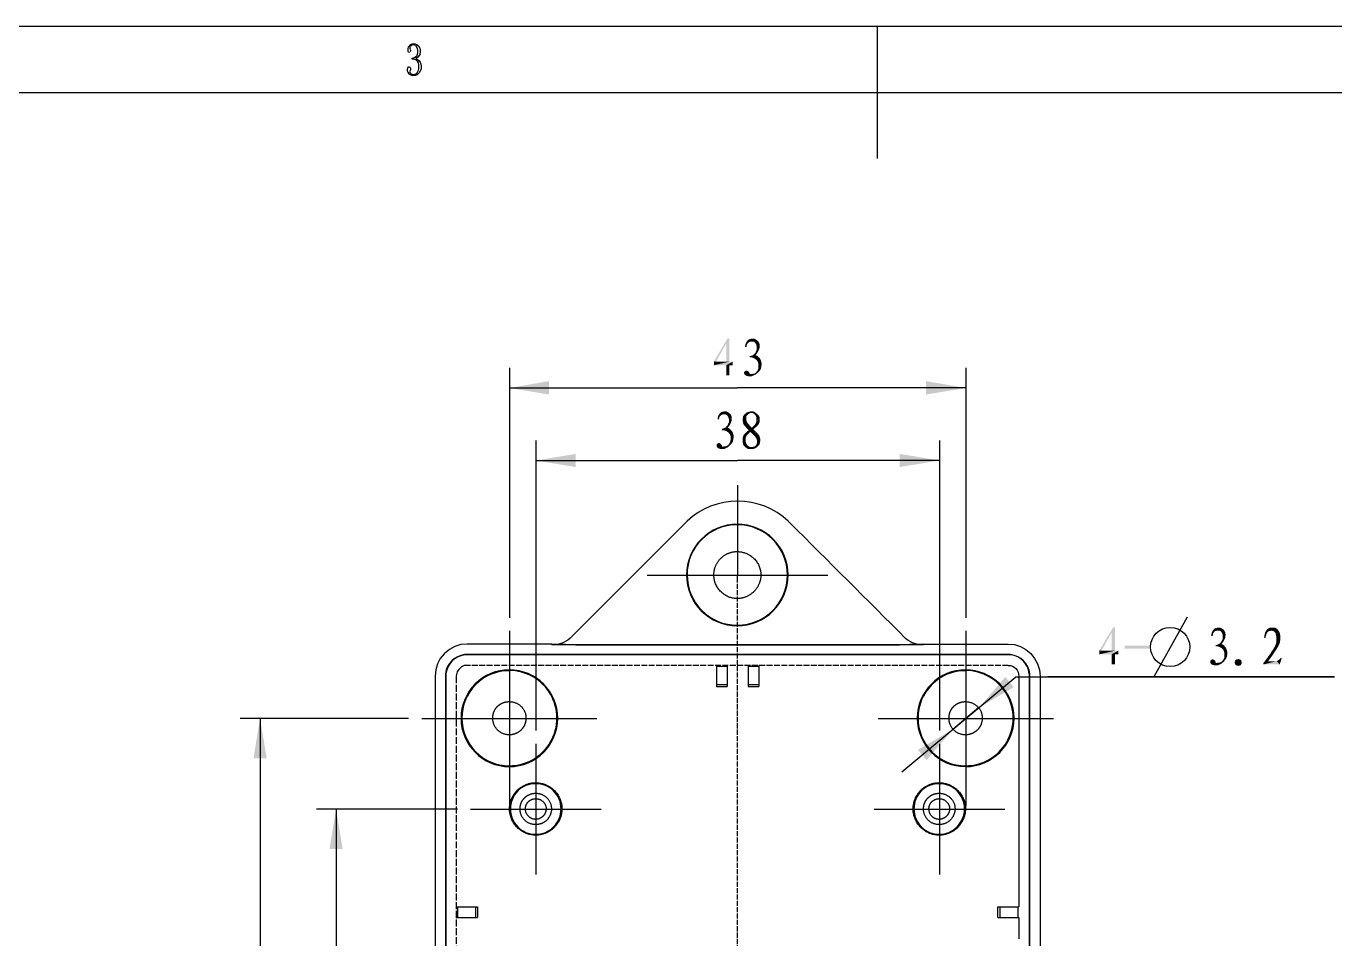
# Model space of a CAD drawing. Header units: millimetres. Extents: x 67 to 592, y -195 to 280.
# Drawn here: x 249.4 to 372.7, y 90.1 to 176 of the extents above; entities that cross this region are included whole.
import ezdxf

# ---------------------------------------------------------------- set-up
doc = ezdxf.new("R2010")
doc.units = ezdxf.units.MM
doc.linetypes.add('PDF_IMPORT', pattern=[1, 0.8, -0.2])
doc.layers.add('PDF_图层 1', color=7, linetype='Continuous', true_color=0x231f20)

msp = doc.modelspace()

# ---------------------------------------------------------------- linework, layer by layer
at = {"layer": 'PDF_图层 1', "color": 7, "lineweight": -3}
for points in [[(67.07, -195.18), (67.07, 176.05), (592.07, 176.05)], [(329.57, 176.05), (329.57, 163.58)], [(285.38, 174.07), (285.35, 173.93)], [(285.35, 173.93), (285.35, 173.74)], [(285.52, 174.21), (285.38, 174.07)], [(285.69, 174.36), (285.52, 174.21)], [(285.57, 174.16), (285.55, 174.1)], [(285.55, 174.1), (285.55, 173.96)], [(285.55, 173.96), (285.57, 173.9)], [(285.66, 174.21), (285.57, 174.16)], [(285.57, 173.9), (285.57, 173.85)], [(285.74, 174.27), (285.66, 174.21)], [(285.69, 174.36), (285.8, 174.38), (286.05, 174.38)], [(285.83, 174.3), (285.74, 174.27)], [(286.08, 174.24), (285.97, 174.3), (285.83, 174.3)], [(286.05, 174.38), (286.2, 174.33)], [(286.08, 174.24), (286.17, 174.1)], [(286.17, 174.1), (286.25, 173.93)], [(286.2, 174.33), (286.36, 174.19)], [(286.25, 173.93), (286.28, 173.79)], [(286.36, 174.19), (286.48, 173.99)], [(286.48, 173.99), (286.53, 173.85)], [(286.53, 173.85), (286.53, 173.59), (286.5, 173.45)], [(285.35, 173.74), (285.35, 173.68)], [(285.35, 173.68), (285.38, 173.62)], [(285.38, 173.62), (285.43, 173.59)], [(285.52, 173.57), (285.46, 173.57)], [(285.6, 173.68), (285.57, 173.62)], [(285.6, 173.79), (285.6, 173.71)], [(285.77, 172.94), (285.77, 173.03), (285.88, 173.03)], [(286.11, 172.89), (285.94, 172.94), (285.77, 172.94)], [(286.03, 173.09), (285.88, 173.03)], [(286.17, 173.2), (286.03, 173.09)], [(286.22, 173.06), (286.11, 173)], [(286.11, 173), (286.25, 172.94)], [(286.11, 172.89), (286.25, 172.75)], [(286.25, 173.37), (286.17, 173.2)], [(286.31, 173.14), (286.22, 173.06)], [(286.28, 173.79), (286.28, 173.54), (286.25, 173.37)], [(286.25, 172.94), (286.39, 172.83)], [(286.25, 172.75), (286.34, 172.58)], [(286.42, 173.28), (286.31, 173.14)], [(286.39, 172.83), (286.51, 172.66)], [(286.51, 173.45), (286.42, 173.28)], [(286.51, 172.66), (286.59, 172.47)], [(285.32, 172.07), (285.29, 172.01)], [(285.29, 172.01), (285.29, 171.84)], [(285.29, 171.84), (285.35, 171.73)], [(285.35, 172.15), (285.32, 172.07)], [(285.4, 172.21), (285.35, 172.15)], [(285.35, 171.73), (285.46, 171.56)], [(285.43, 172.21), (285.49, 172.21)], [(285.46, 171.56), (285.63, 171.45)], [(285.52, 172.21), (285.57, 172.15)], [(285.6, 171.93), (285.57, 171.87), (285.55, 171.82)], [(285.55, 171.79), (285.55, 171.7)], [(285.55, 171.7), (285.57, 171.65)], [(285.57, 172.15), (285.6, 172.07)], [(285.57, 171.65), (285.66, 171.56)], [(285.6, 172.04), (285.6, 171.96)], [(285.63, 171.45), (285.77, 171.39)], [(285.66, 171.56), (285.74, 171.53)], [(285.74, 171.53), (285.8, 171.51)], [(286.08, 171.39), (285.77, 171.39)], [(285.8, 171.51), (286, 171.51)], [(286.14, 171.56), (286, 171.51)], [(286.25, 171.45), (286.08, 171.39)], [(286.25, 171.67), (286.14, 171.56)], [(286.34, 171.87), (286.25, 171.67)], [(286.42, 171.65), (286.25, 171.45)], [(286.34, 172.58), (286.36, 172.41)], [(286.36, 172.07), (286.34, 171.87)], [(286.36, 172.41), (286.36, 172.07)], [(286.56, 171.87), (286.42, 171.65)], [(286.62, 172.04), (286.56, 171.87)], [(286.59, 172.47), (286.62, 172.32)], [(286.62, 172.32), (286.62, 172.04)], [(98.34, 169.81), (585.8, 169.81), (585.8, -188.92)], [(294.94, 143.85), (294.94, 120.32)], [(337.92, 143.85), (337.92, 120.32)], [(294.94, 141.96), (316.42, 141.96)], [(337.92, 141.96), (316.42, 141.96)], [(297.43, 137.02), (297.43, 109.68)], [(335.44, 137.02), (335.44, 109.68)], [(297.43, 135.13), (316.42, 135.13)], [(335.44, 135.13), (316.42, 135.13)], [(316.42, 132.82), (316.42, 130.33)], [(316.42, 130.33), (316.42, 124.32)], [(311.51, 129.26), (300.62, 118.37)], [(307.92, 124.32), (310.44, 124.32), (316.42, 124.32), (324.94, 124.32)], [(358.78, 120.37), (355.64, 114.76)], [(294.94, 119.07), (294.94, 115.83)], [(300.62, 118.37), (300.42, 118.2), (299.97, 117.94), (299.49, 117.8)], [(333.38, 117.8), (332.9, 117.94), (332.48, 118.17), (332.25, 118.37)], [(337.92, 119.07), (337.92, 115.83)], [(290.94, 117.83), (290.34, 117.78), (289.78, 117.61), (289.27, 117.32), (288.82, 116.96), (288.42, 116.48), (288.17, 115.97), (288, 115.4), (287.94, 114.81)], [(299.2, 117.78), (298.92, 117.83), (290.94, 117.83)], [(298.92, 117.83), (298.92, 117.75)], [(299.2, 117.78), (298.92, 117.75)], [(333.66, 117.78), (333.91, 117.75), (298.92, 117.75)], [(299.23, 117.78), (299.54, 117.78)], [(301.18, 117.75), (300.84, 117.75), (300.53, 117.75), (300.22, 117.78), (299.88, 117.78), (299.57, 117.78), (299.23, 117.78)], [(299.54, 117.78), (299.88, 117.8), (300.19, 117.8), (300.53, 117.8), (300.84, 117.8), (301.18, 117.8)], [(301.18, 117.8), (301.24, 117.8), (301.32, 117.8), (301.41, 117.8), (301.46, 117.8)], [(301.18, 117.75), (301.21, 117.75), (301.43, 117.75), (301.46, 117.75)], [(301.46, 117.75), (331.4, 117.75)], [(331.4, 117.8), (331.46, 117.8), (331.54, 117.8), (331.6, 117.8), (331.69, 117.8), (332, 117.8), (332.33, 117.8), (332.64, 117.8), (332.98, 117.8), (333.29, 117.78), (333.63, 117.78)], [(331.4, 117.75), (331.43, 117.75), (331.66, 117.75), (331.69, 117.75)], [(333.63, 117.78), (333.29, 117.78), (332.98, 117.78), (332.64, 117.78), (332.33, 117.75), (332, 117.75), (331.69, 117.75)], [(333.91, 117.75), (333.91, 117.83), (333.66, 117.78)], [(333.91, 117.83), (341.93, 117.83), (342.52, 117.78)], [(342.52, 117.78), (343.09, 117.61)], [(343.09, 117.61), (343.59, 117.32)], [(343.59, 117.32), (344.05, 116.96)], [(341.93, 116.84), (290.94, 116.84)], [(341.93, 116.82), (290.94, 116.82)], [(344.05, 116.96), (344.41, 116.48)], [(344.41, 116.48), (344.69, 115.97)], [(344.69, 115.97), (344.86, 115.4)], [(287.94, 114.81), (287.94, 3.82), (288, 3.23), (288.17, 2.67), (288.42, 2.16), (288.82, 1.71), (289.27, 1.34), (289.78, 1.06), (290.34, 0.89), (290.94, 0.83)], [(288.9, 114.81), (288.9, 3.82)], [(288.93, 114.81), (288.93, 3.82)], [(290.94, 115.83), (290.79, 115.8), (290.68, 115.8), (290.54, 115.74), (290.43, 115.69), (290.32, 115.6), (290.15, 115.43), (290.06, 115.32), (290, 115.21), (289.98, 115.1), (289.92, 114.81)], [(294.94, 115.83), (294.94, 110.83)], [(314.44, 115.83), (314.44, 113.85)], [(315.43, 115.72), (314.44, 115.72)], [(315.43, 115.83), (315.43, 113.85)], [(317.43, 115.83), (317.43, 113.85)], [(318.42, 115.72), (317.43, 115.72)], [(318.42, 115.83), (318.42, 113.85)], [(337.92, 115.83), (337.92, 110.83)], [(337.92, 110.83), (342.63, 114.76), (372.66, 114.76), (345.65, 114.76)], [(344.86, 115.4), (344.92, 114.81)], [(344.92, 114.81), (344.92, 3.82), (344.86, 3.23)], [(314.44, 114.02), (315.43, 114.02)], [(314.44, 113.85), (315.43, 113.85)], [(317.43, 114.02), (318.42, 114.02)], [(317.43, 113.85), (318.42, 113.85)], [(339.16, 111.85), (337.92, 110.83)], [(285.43, 110.83), (269.57, 110.83)], [(271.44, 110.83), (271.44, 59.33), (271.44, 7.83)], [(286.67, 110.83), (289.92, 110.83), (294.94, 110.83), (299.94, 110.83), (303.18, 110.83)], [(294.94, 110.83), (294.94, 105.81), (294.94, 102.57)], [(329.68, 110.83), (332.93, 110.83), (337.92, 110.83), (342.92, 110.83), (346.19, 110.83)], [(331.91, 105.81), (337.92, 110.83), (337.92, 105.81), (337.92, 102.57)], [(337.92, 110.83), (336.71, 109.79)], [(297.43, 108.43), (297.43, 102.28)], [(335.44, 108.43), (335.44, 102.28)], [(290.03, 102.28), (276.74, 102.28)], [(278.6, 102.28), (278.6, 59.33), (278.6, 16.38)], [(291.27, 102.28), (297.43, 102.28), (303.58, 102.28)], [(297.43, 102.28), (297.43, 96.13)], [(329.29, 102.28), (335.44, 102.28), (341.59, 102.28)], [(335.44, 102.28), (335.44, 96.13)], [(289.92, 93.08), (291.92, 93.08)], [(290.03, 93.08), (290.03, 92.07)], [(291.73, 93.08), (291.73, 92.07)], [(291.92, 93.08), (291.92, 92.07)], [(340.94, 92.07), (340.94, 93.08), (342.92, 93.08)], [(341.14, 93.08), (341.14, 92.07)], [(342.83, 93.08), (342.83, 92.07)], [(289.92, 92.07), (291.92, 92.07)], [(340.94, 92.07), (342.92, 92.07)], [(342.92, 92.07), (342.92, 90.06)]]:
    msp.add_lwpolyline(points, dxfattribs=at)
for points in [[(316.39, 119.55, 0.414689), (321.19, 124.35, 0.41591), (316.39, 129.12, 0.417176), (311.62, 124.35, 0.415943)], [(294.92, 106.29, 0.412037), (299.49, 110.86, 0.413309), (294.92, 115.4, 0.414635), (290.37, 110.86, 0.413348)], [(337.89, 106.29, 0.412037), (342.47, 110.86, 0.413309), (337.89, 115.4, 0.414596), (333.35, 110.86, 0.413309)], [(297.4, 99.91, 0.414665), (299.8, 102.31, 0.417106), (297.4, 104.68, 0.419568), (295.03, 102.31, 0.417073)], [(335.41, 99.91, 0.414706), (337.81, 102.31, 0.417147), (335.41, 104.68, 0.419643), (333.04, 102.31, 0.417147)]]:
    msp.add_lwpolyline(points, format="xyb", close=True, dxfattribs=at)
for points in [[(311.68, 124.35, 0.416432), (316.39, 119.61, 2.413824), (311.66, 124.35)], [(343.96, 3.82), (343.96, 114.81), (343.96, 115.04, 0.34463), (342.15, 116.84), (341.93, 116.84)], [(294.91, 115.32, 0.417722), (290.46, 110.86, 0.4164), (294.91, 106.37, 1.002191), (294.91, 115.34)], [(337.89, 115.32, 0.417722), (333.43, 110.86, 0.4164), (337.89, 106.37, 1.002175), (337.89, 115.34)], [(341.93, 115.83, -0.41536), (342.92, 114.81), (342.92, 93.08)]]:
    msp.add_lwpolyline(points, format="xyb", dxfattribs=at)
at = {"layer": 'PDF_图层 1', "color": 7, "linetype": 'PDF_IMPORT', "lineweight": -3, "ltscale": 0.597514}
msp.add_lwpolyline([(316.42, -5.66), (316.42, -5.43), (316.42, 124.07), (316.42, 124.32)], dxfattribs=at)
at = {"layer": 'PDF_图层 1', "color": 7, "linetype": 'PDF_IMPORT', "lineweight": -3, "ltscale": 0.819167}
msp.add_lwpolyline([(289.92, 114.81), (289.92, 3.82)], dxfattribs=at)
at = {"layer": 'PDF_图层 1', "color": 7, "linetype": 'PDF_IMPORT', "lineweight": -3, "ltscale": 0.694167}
msp.add_lwpolyline([(341.93, 115.83), (290.94, 115.83)], dxfattribs=at)
at = {"layer": 'PDF_图层 1', "color": 7, "lineweight": -3}
msp.add_circle((357.18, 117.56), 1.85, dxfattribs=at)
for points, knots in [([(332.25, 118.37), (328.62, 122), (324.99, 125.63), (321.36, 129.26), (321.3, 129.31), (321.24, 129.36), (321.19, 129.4), (318.65, 131.92), (314.2, 131.92), (311.68, 129.4), (311.62, 129.36), (311.56, 129.31), (311.51, 129.26)], [0, 0, 0, 0, 1, 1, 1, 2, 2, 2, 3, 3, 3, 4, 4, 4, 4]), ([(290.94, 116.84), (290.86, 116.84), (290.79, 116.84), (290.71, 116.84), (289.73, 116.71), (289.04, 116.02), (288.9, 115.04), (288.9, 114.96), (288.9, 114.89), (288.9, 114.81)], [0, 0, 0, 0, 1, 1, 1, 2, 2, 2, 3, 3, 3, 3]), ([(290.94, 116.82), (290.85, 116.82), (290.77, 116.82), (290.68, 116.82), (289.73, 116.66), (289.12, 115.99), (288.93, 115.07), (288.93, 114.98), (288.93, 114.9), (288.93, 114.81)], [0, 0, 0, 0, 1, 1, 1, 2, 2, 2, 3, 3, 3, 3]), ([(343.93, 3.82), (343.93, 40.82), (343.93, 77.82), (343.93, 114.81), (343.92, 114.9), (343.91, 114.98), (343.9, 115.07), (343.82, 115.96), (343.07, 116.69), (342.18, 116.82), (342.1, 116.82), (342.01, 116.82), (341.93, 116.82)], [0, 0, 0, 0, 1, 1, 1, 2, 2, 2, 3, 3, 3, 4, 4, 4, 4])]:
    msp.add_open_spline(points, degree=3, knots=knots, dxfattribs=at)
for points, weights, knots in [([(316.39, 122.12), (317.69, 122.13), (318.61, 123.05), (318.62, 124.35), (318.62, 125.56), (317.6, 126.55), (316.39, 126.55), (315.1, 126.55), (314.19, 125.64), (314.19, 124.35), (314.19, 123.14), (315.18, 122.12), (316.39, 122.12)], [1, 0.809569003367, 0.809569003367, 1, 1, 1, 1, 0.805378327996, 0.805378327996, 1, 1, 1, 1], [0, 0, 0, 0, 1.550193, 1.550193, 1.550193, 2.550193, 2.550193, 2.550193, 4.11827, 4.11827, 4.11827, 5.11827, 5.11827, 5.11827, 5.11827]), ([(294.92, 109.28), (295.34, 109.28), (295.73, 109.44), (296.03, 109.74), (296.33, 110.04), (296.5, 110.44), (296.49, 110.86), (296.49, 111.74), (295.79, 112.41), (294.92, 112.41), (294.5, 112.42), (294.11, 112.26), (293.81, 111.97), (293.51, 111.67), (293.36, 111.28), (293.36, 110.86), (293.36, 109.99), (294.04, 109.28), (294.92, 109.28)], [1, 0.949053612306, 0.949053612306, 1, 0.949053612306, 0.949053612306, 1, 1, 1, 1, 0.947377604059, 0.947377604059, 1, 0.947377604059, 0.947377604059, 1, 1, 1, 1], [0, 0, 0, 0, 0.78696, 0.78696, 0.78696, 1.57392, 1.57392, 1.57392, 2.57392, 2.57392, 2.57392, 3.373892, 3.373892, 3.373892, 4.173864, 4.173864, 4.173864, 5.173864, 5.173864, 5.173864, 5.173864]), ([(337.89, 109.28), (338.32, 109.28), (338.71, 109.44), (339.01, 109.74), (339.31, 110.04), (339.47, 110.44), (339.47, 110.86), (339.47, 111.74), (338.77, 112.41), (337.89, 112.41), (337.47, 112.42), (337.09, 112.26), (336.79, 111.97), (336.49, 111.67), (336.34, 111.28), (336.34, 110.86), (336.34, 109.99), (337.02, 109.28), (337.89, 109.28)], [1, 0.949042743772, 0.949042743772, 1, 0.949042743772, 0.949042743772, 1, 1, 1, 1, 0.947388519526, 0.947388519526, 1, 0.947388519526, 0.947388519526, 1, 1, 1, 1], [0, 0, 0, 0, 0.787045, 0.787045, 0.787045, 1.57409, 1.57409, 1.57409, 2.57409, 2.57409, 2.57409, 3.373978, 3.373978, 3.373978, 4.173866, 4.173866, 4.173866, 5.173866, 5.173866, 5.173866, 5.173866]), ([(297.4, 99.83), (298.85, 99.84), (299.87, 100.86), (299.88, 102.31), (299.88, 103.67), (298.75, 104.77), (297.4, 104.77), (295.96, 104.77), (294.94, 103.75), (294.94, 102.31), (294.94, 100.96), (296.04, 99.83), (297.4, 99.83)], [1, 0.808792697552, 0.808792697552, 1, 1, 1, 1, 0.805076142133, 0.805076142133, 1, 1, 1, 1], [0, 0, 0, 0, 1.553518, 1.553518, 1.553518, 2.553518, 2.553518, 2.553518, 4.122879, 4.122879, 4.122879, 5.122879, 5.122879, 5.122879, 5.122879]), ([(297.4, 100.82), (298.27, 100.82), (298.89, 101.44), (298.89, 102.31), (298.89, 103.13), (298.22, 103.78), (297.4, 103.78), (297, 103.78), (296.64, 103.63), (296.36, 103.35), (296.08, 103.07), (295.93, 102.71), (295.93, 102.31), (295.93, 101.49), (296.58, 100.82), (297.4, 100.82)], [1, 0.807870736877, 0.807870736877, 1, 1, 1, 1, 0.948379092149, 0.948379092149, 1, 0.948379092149, 0.948379092149, 1, 1, 1, 1], [0, 0, 0, 0, 1.55746, 1.55746, 1.55746, 2.55746, 2.55746, 2.55746, 3.349681, 3.349681, 3.349681, 4.141902, 4.141902, 4.141902, 5.141902, 5.141902, 5.141902, 5.141902]), ([(335.41, 99.83), (336.86, 99.84), (337.88, 100.86), (337.89, 102.31), (337.89, 103.67), (336.76, 104.77), (335.41, 104.77), (333.97, 104.77), (332.96, 103.75), (332.96, 102.31), (332.96, 100.96), (334.06, 99.83), (335.41, 99.83)], [1, 0.808849557521, 0.808849557521, 1, 1, 1, 1, 0.805076142132, 0.805076142132, 1, 1, 1, 1], [0, 0, 0, 0, 1.553275, 1.553275, 1.553275, 2.553275, 2.553275, 2.553275, 4.122635, 4.122635, 4.122635, 5.122635, 5.122635, 5.122635, 5.122635]), ([(335.41, 100.82), (336.28, 100.82), (336.9, 101.44), (336.91, 102.31), (336.91, 103.13), (336.23, 103.78), (335.41, 103.78), (335.01, 103.78), (334.65, 103.63), (334.37, 103.35), (334.09, 103.07), (333.94, 102.71), (333.94, 102.31), (333.94, 101.49), (334.59, 100.82), (335.41, 100.82)], [1, 0.80781901624, 0.80781901624, 1, 1, 1, 1, 0.948367447276, 0.948367447276, 1, 0.948367447276, 0.948367447276, 1, 1, 1, 1], [0, 0, 0, 0, 1.557681, 1.557681, 1.557681, 2.557681, 2.557681, 2.557681, 3.349993, 3.349993, 3.349993, 4.142304, 4.142304, 4.142304, 5.142304, 5.142304, 5.142304, 5.142304]), ([(297.4, 101.32), (297.97, 101.33), (298.38, 101.74), (298.39, 102.31), (298.39, 102.85), (297.93, 103.27), (297.4, 103.27), (297.14, 103.27), (296.9, 103.17), (296.72, 102.99), (296.53, 102.81), (296.44, 102.57), (296.44, 102.31), (296.44, 101.77), (296.86, 101.32), (297.4, 101.32)], [1, 0.810342285121, 0.810342285121, 1, 1, 1, 1, 0.948181586226, 0.948181586226, 1, 0.948181586226, 0.948181586226, 1, 1, 1, 1], [0, 0, 0, 0, 1.546875, 1.546875, 1.546875, 2.546875, 2.546875, 2.546875, 3.340631, 3.340631, 3.340631, 4.134386, 4.134386, 4.134386, 5.134386, 5.134386, 5.134386, 5.134386]), ([(335.41, 101.32), (335.98, 101.33), (336.39, 101.74), (336.4, 102.31), (336.4, 102.85), (335.95, 103.27), (335.41, 103.27), (335.15, 103.27), (334.91, 103.17), (334.73, 102.99), (334.55, 102.81), (334.45, 102.57), (334.45, 102.31), (334.45, 101.77), (334.87, 101.32), (335.41, 101.32)], [1, 0.810407457641, 0.810407457641, 1, 1, 1, 1, 0.948181586227, 0.948181586227, 1, 0.948181586227, 0.948181586227, 1, 1, 1, 1], [0, 0, 0, 0, 1.546595, 1.546595, 1.546595, 2.546595, 2.546595, 2.546595, 3.340351, 3.340351, 3.340351, 4.134106, 4.134106, 4.134106, 5.134106, 5.134106, 5.134106, 5.134106])]:
    msp.add_rational_spline(points, weights, degree=3, knots=knots, dxfattribs=at)
at = {"layer": 'PDF_图层 1', "color": 7, "lineweight": -3, "transparency": 33554559}
for points in [[(285.57, 173.85), (285.57, 173.82), (285.6, 173.85), (285.6, 173.82)], [(285.46, 173.57), (285.46, 173.54), (285.49, 173.57), (285.49, 173.54)], [(285.55, 173.59), (285.55, 173.57), (285.57, 173.59), (285.57, 173.57)], [(285.57, 173.62), (285.57, 173.59), (285.6, 173.62), (285.6, 173.59)], [(285.6, 173.82), (285.6, 173.79), (285.63, 173.82), (285.63, 173.79)], [(285.6, 173.71), (285.6, 173.68), (285.63, 173.71), (285.63, 173.68)], [(285.4, 172.21), (285.4, 172.18), (285.43, 172.21), (285.43, 172.18)], [(285.49, 172.21), (285.49, 172.18), (285.52, 172.21), (285.52, 172.18)], [(285.55, 171.82), (285.55, 171.79), (285.57, 171.82), (285.57, 171.79)], [(285.6, 172.07), (285.6, 172.04), (285.63, 172.07), (285.63, 172.04)], [(285.6, 171.96), (285.6, 171.93), (285.63, 171.96), (285.63, 171.93)], [(299.2, 117.78), (299.2, 117.75), (299.23, 117.78), (299.23, 117.75)], [(299.23, 117.78), (299.23, 117.75), (299.26, 117.78), (299.26, 117.75)], [(333.63, 117.78), (333.63, 117.75), (333.66, 117.78), (333.66, 117.75)], [(333.66, 117.78), (333.66, 117.75), (333.69, 117.78), (333.69, 117.75)]]:
    msp.add_solid(points, dxfattribs=at)
at = {"layer": 'PDF_图层 1', "color": 7, "transparency": 33554559}
for points in [[(315.66, 146.64), (315.35, 146.14), (314.19, 144.47)], [(315.66, 146.64), (314.19, 144.47), (315.49, 146.64)], [(314.19, 144.47), (315.35, 146.14), (314.39, 144.44)], [(315.35, 146.14), (315.35, 144.44), (315.66, 146.64)], [(315.66, 146.64), (315.35, 144.44), (315.66, 144.44)], [(317.15, 146), (317.12, 145.83), (317.29, 145.97)], [(317.12, 145.83), (317.26, 145.83), (317.29, 145.97)], [(317.18, 146.14), (317.15, 146), (317.32, 146.08)], [(317.15, 146), (317.29, 145.97), (317.32, 146.08)], [(317.24, 146.25), (317.18, 146.14), (317.43, 146.22)], [(317.18, 146.14), (317.38, 146.16), (317.43, 146.22)], [(317.18, 146.14), (317.32, 146.08), (317.38, 146.16)], [(317.29, 146.36), (317.24, 146.25), (317.66, 146.33)], [(317.24, 146.25), (317.58, 146.31), (317.66, 146.33)], [(317.24, 146.25), (317.49, 146.28), (317.58, 146.31)], [(317.24, 146.25), (317.43, 146.22), (317.49, 146.28)], [(317.38, 146.45), (317.29, 146.36), (318.34, 146.39)], [(317.29, 146.36), (317.66, 146.33), (318.34, 146.39)], [(318.14, 146.53), (317.38, 146.45), (318.25, 146.47)], [(317.46, 146.53), (317.38, 146.45), (318.14, 146.53)], [(318.25, 146.47), (317.38, 146.45), (318.34, 146.39)], [(317.55, 146.56), (317.46, 146.53), (318.05, 146.59)], [(318.05, 146.59), (317.46, 146.53), (318.14, 146.53)], [(317.63, 146.59), (317.55, 146.56), (318.05, 146.59)], [(317.8, 146.62), (317.63, 146.59), (317.97, 146.62)], [(317.97, 146.62), (317.63, 146.59), (318.05, 146.59)], [(317.66, 146.33), (317.77, 146.33), (318.34, 146.39)], [(317.77, 146.33), (317.89, 146.33), (318.34, 146.39)], [(317.89, 146.33), (317.97, 146.31), (318.34, 146.39)], [(318.34, 146.39), (317.97, 146.31), (318.42, 146.28)], [(317.97, 146.31), (318.05, 146.25), (318.42, 146.28)], [(318.05, 146.25), (318.11, 146.16), (318.42, 146.28)], [(318.42, 146.28), (318.11, 146.16), (318.48, 146.16)], [(318.11, 146.16), (318.17, 146.08), (318.48, 146.16)], [(318.48, 146.16), (318.17, 146.08), (318.51, 146.02)], [(318.17, 146.08), (318.2, 145.97), (318.51, 146.02)], [(318.22, 145.57), (318.17, 145.43), (318.39, 145.46)], [(318.2, 145.97), (318.22, 145.85), (318.51, 146.02)], [(318.51, 146.02), (318.22, 145.85), (318.51, 145.85)], [(318.22, 145.85), (318.22, 145.71), (318.51, 145.85)], [(318.22, 145.71), (318.48, 145.66), (318.51, 145.85)], [(318.22, 145.71), (318.22, 145.57), (318.48, 145.66)], [(318.22, 145.57), (318.39, 145.46), (318.48, 145.66)], [(314.19, 144.47), (314.19, 144.1), (314.39, 144.44)], [(315.66, 144.44), (314.19, 144.1), (315.97, 144.44)], [(315.35, 144.44), (314.19, 144.1), (315.66, 144.44)], [(314.39, 144.44), (314.19, 144.1), (315.35, 144.44)], [(314.19, 144.1), (315.35, 144.1), (315.97, 144.44)], [(315.35, 144.1), (315.66, 144.1), (315.97, 144.44)], [(315.97, 144.44), (315.66, 144.1), (315.97, 144.1)], [(317.66, 144.98), (317.55, 144.84), (318.37, 144.92)], [(317.55, 144.98), (317.55, 144.84), (317.66, 144.98)], [(317.55, 144.84), (317.77, 144.84), (318.37, 144.92)], [(317.77, 145.01), (317.66, 144.98), (318.25, 145.01)], [(318.25, 145.01), (317.66, 144.98), (318.37, 144.92)], [(317.91, 145.06), (317.77, 145.01), (318.11, 145.04)], [(318.11, 145.04), (317.77, 145.01), (318.25, 145.01)], [(318.37, 144.92), (317.77, 144.84), (318.45, 144.81)], [(317.77, 144.84), (317.94, 144.78), (318.45, 144.81)], [(318, 145.18), (317.91, 145.06), (318.28, 145.26)], [(317.91, 145.06), (318.11, 145.04), (318.28, 145.26)], [(318.45, 144.81), (317.94, 144.78), (318.53, 144.73)], [(317.94, 144.78), (318.08, 144.7), (318.53, 144.73)], [(318.11, 145.29), (318, 145.18), (318.28, 145.26)], [(318.08, 144.7), (318.2, 144.61), (318.53, 144.73)], [(318.17, 145.43), (318.11, 145.29), (318.39, 145.46)], [(318.11, 145.29), (318.28, 145.26), (318.39, 145.46)], [(318.53, 144.73), (318.2, 144.61), (318.59, 144.61)], [(318.2, 144.61), (318.28, 144.5), (318.59, 144.61)], [(318.59, 144.61), (318.28, 144.5), (318.65, 144.47)], [(318.28, 144.5), (318.34, 144.39), (318.65, 144.47)], [(318.65, 144.47), (318.34, 144.39), (318.68, 144.3)], [(318.34, 144.39), (318.39, 144.22), (318.68, 144.3)], [(318.68, 144.3), (318.39, 144.22), (318.68, 144.1)], [(315.35, 144.1), (315.35, 143.15), (315.66, 144.1)], [(315.66, 144.1), (315.35, 143.15), (315.66, 143.15)], [(317.1, 143.51), (317.04, 143.45), (317.46, 143.51)], [(317.46, 143.51), (317.04, 143.45), (317.49, 143.45)], [(317.49, 143.46), (317.04, 143.34), (317.55, 143.37)], [(317.04, 143.46), (317.04, 143.34), (317.49, 143.46)], [(317.04, 143.34), (317.04, 143.31), (317.55, 143.37)], [(317.04, 143.31), (317.07, 143.26), (317.55, 143.37)], [(317.55, 143.37), (317.07, 143.26), (317.58, 143.26)], [(317.07, 143.26), (317.1, 143.23), (317.58, 143.26)], [(317.15, 143.57), (317.1, 143.51), (317.41, 143.54)], [(317.41, 143.54), (317.1, 143.51), (317.46, 143.51)], [(317.58, 143.26), (317.1, 143.23), (318.11, 143.23)], [(317.1, 143.23), (317.15, 143.17), (318.11, 143.23)], [(317.24, 143.6), (317.15, 143.57), (317.32, 143.6)], [(317.32, 143.6), (317.15, 143.57), (317.41, 143.54)], [(317.15, 143.17), (317.94, 143.15), (318.11, 143.23)], [(317.15, 143.17), (317.24, 143.12), (317.94, 143.15)], [(317.24, 143.12), (317.35, 143.09), (317.94, 143.15)], [(317.35, 143.09), (317.46, 143.06), (317.94, 143.15)], [(317.46, 143.06), (317.6, 143.06), (317.94, 143.15)], [(317.8, 143.29), (317.58, 143.26), (318.11, 143.23)], [(317.6, 143.06), (317.77, 143.06), (317.94, 143.15)], [(318, 143.31), (317.8, 143.29), (318.11, 143.23)], [(318.14, 143.4), (318, 143.31), (318.31, 143.37)], [(318, 143.31), (318.11, 143.23), (318.31, 143.37)], [(318.22, 143.51), (318.14, 143.4), (318.48, 143.54)], [(318.14, 143.4), (318.31, 143.37), (318.48, 143.54)], [(318.31, 143.62), (318.22, 143.51), (318.48, 143.54)], [(318.37, 143.77), (318.31, 143.62), (318.59, 143.71)], [(318.31, 143.62), (318.48, 143.54), (318.59, 143.71)], [(318.39, 143.91), (318.37, 143.77), (318.65, 143.91)], [(318.37, 143.77), (318.59, 143.71), (318.65, 143.91)], [(318.39, 144.22), (318.39, 144.08), (318.68, 144.1)], [(318.39, 144.08), (318.39, 143.91), (318.68, 144.1)], [(318.39, 143.91), (318.65, 143.91), (318.68, 144.1)], [(294.94, 141.96), (298.67, 141.34), (298.67, 142.61)], [(337.92, 141.96), (334.17, 142.61), (334.17, 141.34)], [(314.64, 139.39), (314.58, 139.31), (314.84, 139.36)], [(314.58, 139.31), (314.78, 139.31), (314.84, 139.36)], [(314.7, 139.5), (314.64, 139.39), (315.06, 139.48)], [(314.64, 139.39), (314.98, 139.45), (315.06, 139.48)], [(314.64, 139.39), (314.89, 139.42), (314.98, 139.45)], [(314.64, 139.39), (314.84, 139.36), (314.89, 139.42)], [(314.78, 139.59), (314.7, 139.5), (315.71, 139.53)], [(314.7, 139.5), (315.06, 139.48), (315.71, 139.53)], [(315.52, 139.67), (314.78, 139.59), (315.63, 139.62)], [(314.87, 139.67), (314.78, 139.59), (315.52, 139.67)], [(315.63, 139.62), (314.78, 139.59), (315.71, 139.53)], [(314.95, 139.7), (314.87, 139.67), (315.43, 139.73)], [(315.43, 139.73), (314.87, 139.67), (315.52, 139.67)], [(315.04, 139.73), (314.95, 139.7), (315.43, 139.73)], [(315.18, 139.76), (315.04, 139.73), (315.35, 139.76)], [(315.35, 139.76), (315.04, 139.73), (315.43, 139.73)], [(315.06, 139.48), (315.15, 139.48), (315.71, 139.53)], [(315.15, 139.48), (315.26, 139.48), (315.71, 139.53)], [(315.26, 139.48), (315.35, 139.45), (315.71, 139.53)], [(315.71, 139.53), (315.35, 139.45), (315.8, 139.42)], [(315.35, 139.45), (315.43, 139.39), (315.8, 139.42)], [(315.43, 139.39), (315.49, 139.31), (315.8, 139.42)], [(315.8, 139.42), (315.49, 139.31), (315.85, 139.31)], [(317.01, 139.39), (316.95, 139.31), (317.32, 139.36)], [(316.95, 139.31), (317.26, 139.31), (317.32, 139.36)], [(317.01, 139.39), (317.38, 139.45), (317.46, 139.5)], [(317.1, 139.5), (317.01, 139.39), (317.46, 139.5)], [(317.01, 139.39), (317.32, 139.36), (317.38, 139.45)], [(317.1, 139.5), (317.55, 139.56), (317.63, 139.59)], [(317.21, 139.59), (317.1, 139.5), (317.63, 139.59)], [(317.1, 139.5), (317.46, 139.5), (317.55, 139.56)], [(317.32, 139.67), (317.21, 139.59), (318.08, 139.67)], [(317.21, 139.59), (317.63, 139.59), (318.08, 139.67)], [(317.43, 139.7), (317.32, 139.67), (317.97, 139.73)], [(317.97, 139.73), (317.32, 139.67), (318.08, 139.67)], [(317.52, 139.73), (317.43, 139.7), (317.97, 139.73)], [(317.72, 139.76), (317.52, 139.73), (317.89, 139.76)], [(317.89, 139.76), (317.52, 139.73), (317.97, 139.73)], [(317.63, 139.59), (317.74, 139.59), (318.08, 139.67)], [(317.74, 139.59), (317.83, 139.59), (318.08, 139.67)], [(318.08, 139.67), (317.83, 139.59), (318.17, 139.59)], [(317.83, 139.59), (317.91, 139.56), (318.17, 139.59)], [(317.91, 139.56), (318, 139.5), (318.17, 139.59)], [(318.17, 139.59), (318, 139.5), (318.28, 139.5)], [(318, 139.5), (318.08, 139.42), (318.28, 139.5)], [(318.28, 139.5), (318.08, 139.42), (318.39, 139.39)], [(318.08, 139.42), (318.14, 139.34), (318.39, 139.39)], [(318.39, 139.39), (318.14, 139.34), (318.45, 139.31)], [(318.14, 139.34), (318.17, 139.25), (318.45, 139.31)], [(314.56, 139.17), (314.53, 139), (314.7, 139.14)], [(314.53, 139), (314.67, 139), (314.7, 139.14)], [(314.58, 139.31), (314.56, 139.17), (314.73, 139.25)], [(314.56, 139.17), (314.7, 139.14), (314.73, 139.25)], [(314.58, 139.31), (314.73, 139.25), (314.78, 139.31)], [(315.06, 138.12), (314.95, 137.98), (315.74, 138.07)], [(314.95, 138.12), (314.95, 137.98), (315.06, 138.12)], [(315.15, 138.18), (315.06, 138.12), (315.63, 138.15)], [(315.63, 138.15), (315.06, 138.12), (315.74, 138.07)], [(315.29, 138.24), (315.15, 138.18), (315.49, 138.21)], [(315.49, 138.21), (315.15, 138.18), (315.63, 138.15)], [(315.37, 138.35), (315.29, 138.24), (315.66, 138.43)], [(315.29, 138.24), (315.49, 138.21), (315.66, 138.43)], [(315.49, 138.46), (315.37, 138.35), (315.66, 138.43)], [(315.49, 139.31), (315.54, 139.25), (315.85, 139.31)], [(315.54, 138.6), (315.49, 138.46), (315.77, 138.63)], [(315.49, 138.46), (315.66, 138.43), (315.77, 138.63)], [(315.85, 139.31), (315.54, 139.25), (315.88, 139.19)], [(315.54, 139.25), (315.57, 139.14), (315.88, 139.19)], [(315.6, 138.74), (315.54, 138.6), (315.77, 138.63)], [(315.57, 139.14), (315.6, 139.03), (315.88, 139.19)], [(315.88, 139.19), (315.6, 139.02), (315.88, 139.02)], [(315.6, 138.88), (315.85, 138.83), (315.88, 139.03)], [(315.6, 139.02), (315.6, 138.88), (315.88, 139.02)], [(315.6, 138.88), (315.6, 138.74), (315.85, 138.83)], [(315.6, 138.74), (315.77, 138.63), (315.85, 138.83)], [(316.93, 139.17), (316.9, 139.02), (317.24, 139.11)], [(317.24, 139.11), (316.9, 139.02), (317.24, 139)], [(316.9, 139.02), (316.9, 138.86), (317.24, 139)], [(317.24, 139), (316.9, 138.86), (317.26, 138.88)], [(317.26, 138.88), (316.9, 138.86), (317.29, 138.8)], [(316.9, 138.86), (316.93, 138.74), (317.29, 138.8)], [(316.93, 139.17), (317.24, 139.22), (317.26, 139.31)], [(316.95, 139.31), (316.93, 139.17), (317.26, 139.31)], [(317.24, 139.22), (316.93, 139.17), (317.24, 139.11)], [(317.29, 138.8), (316.93, 138.74), (317.35, 138.69)], [(316.93, 138.74), (316.95, 138.63), (317.35, 138.69)], [(317.35, 138.69), (316.95, 138.63), (317.41, 138.6)], [(316.95, 138.63), (316.98, 138.55), (317.41, 138.6)], [(316.98, 138.55), (317.01, 138.52), (317.41, 138.6)], [(317.41, 138.6), (317.01, 138.52), (317.52, 138.49)], [(317.01, 138.52), (317.04, 138.46), (317.52, 138.49)], [(317.04, 138.46), (317.1, 138.4), (317.52, 138.49)], [(317.1, 138.4), (317.15, 138.35), (317.52, 138.49)], [(317.52, 138.49), (317.15, 138.35), (317.63, 138.35)], [(317.15, 138.35), (317.21, 138.26), (317.63, 138.35)], [(317.63, 138.35), (317.21, 138.26), (317.77, 138.21)], [(317.21, 138.26), (317.29, 138.18), (317.77, 138.21)], [(317.77, 138.21), (317.29, 138.18), (318.08, 138.21)], [(317.29, 138.18), (317.38, 138.07), (318.08, 138.21)], [(317.38, 138.07), (317.91, 138.07), (318.08, 138.21)], [(317.91, 138.38), (317.77, 138.21), (318.25, 138.35)], [(317.77, 138.21), (318.08, 138.21), (318.25, 138.35)], [(318.03, 138.49), (317.91, 138.38), (318.34, 138.46)], [(317.91, 138.38), (318.25, 138.35), (318.34, 138.46)], [(318.11, 138.6), (318.03, 138.49), (318.42, 138.55)], [(318.03, 138.49), (318.34, 138.46), (318.42, 138.55)], [(318.17, 138.69), (318.11, 138.6), (318.45, 138.66)], [(318.11, 138.6), (318.42, 138.55), (318.45, 138.66)], [(318.17, 139.25), (318.2, 139.17), (318.45, 139.31)], [(318.2, 138.86), (318.17, 138.69), (318.51, 138.77)], [(318.17, 138.69), (318.45, 138.66), (318.51, 138.77)], [(318.45, 139.31), (318.2, 139.17), (318.51, 139.17)], [(318.2, 139.17), (318.2, 139.05), (318.51, 139.17)], [(318.51, 139.17), (318.2, 139.05), (318.51, 139.02)], [(318.2, 139.05), (318.2, 138.86), (318.51, 139.03)], [(318.51, 139.02), (318.2, 138.86), (318.51, 138.91)], [(318.51, 138.91), (318.2, 138.86), (318.51, 138.77)], [(314.95, 137.98), (315.15, 137.98), (315.74, 138.07)], [(315.74, 138.07), (315.15, 137.98), (315.83, 137.95)], [(315.15, 137.98), (315.32, 137.92), (315.83, 137.95)], [(315.83, 137.95), (315.32, 137.92), (315.91, 137.87)], [(315.32, 137.92), (315.46, 137.84), (315.91, 137.87)], [(315.46, 137.84), (315.57, 137.76), (315.91, 137.87)], [(315.91, 137.87), (315.57, 137.76), (315.97, 137.76)], [(315.57, 137.76), (315.66, 137.64), (315.97, 137.76)], [(315.97, 137.76), (315.66, 137.64), (316.02, 137.61)], [(315.66, 137.64), (315.71, 137.56), (316.02, 137.61)], [(315.74, 136.94), (315.68, 136.8), (315.97, 136.88)], [(315.68, 136.8), (315.85, 136.71), (315.97, 136.88)], [(316.02, 137.61), (315.71, 137.56), (316.05, 137.47)], [(315.71, 137.56), (315.77, 137.39), (316.05, 137.47)], [(315.77, 137.08), (315.74, 136.94), (316.02, 137.08)], [(315.74, 136.94), (315.97, 136.88), (316.02, 137.08)], [(316.05, 137.47), (315.77, 137.39), (316.05, 137.28)], [(315.77, 137.39), (315.77, 137.25), (316.05, 137.28)], [(315.77, 137.25), (315.77, 137.08), (316.05, 137.28)], [(315.77, 137.08), (316.02, 137.08), (316.05, 137.28)], [(316.93, 137.36), (316.9, 137.25), (317.21, 137.33)], [(316.9, 137.25), (317.18, 137.25), (317.21, 137.33)], [(317.18, 137.25), (316.9, 137.11), (317.18, 137.13)], [(316.9, 137.25), (316.9, 137.11), (317.18, 137.25)], [(317.18, 137.13), (316.9, 137.11), (317.18, 137.02)], [(316.9, 137.11), (316.9, 136.99), (317.18, 137.02)], [(317.18, 137.02), (316.9, 136.99), (317.18, 136.91)], [(316.9, 136.99), (316.9, 136.85), (317.18, 136.91)], [(317.18, 136.91), (316.9, 136.85), (317.21, 136.8)], [(316.9, 136.85), (316.93, 136.71), (317.21, 136.8)], [(316.98, 137.5), (316.93, 137.36), (317.26, 137.47)], [(316.93, 137.36), (317.24, 137.39), (317.26, 137.47)], [(316.93, 137.36), (317.21, 137.33), (317.24, 137.39)], [(317.04, 137.59), (316.98, 137.5), (317.35, 137.56)], [(316.98, 137.5), (317.26, 137.47), (317.35, 137.56)], [(317.15, 137.7), (317.04, 137.59), (317.46, 137.67)], [(317.04, 137.59), (317.35, 137.56), (317.46, 137.67)], [(317.29, 137.84), (317.15, 137.7), (317.63, 137.81)], [(317.15, 137.7), (317.46, 137.67), (317.63, 137.81)], [(317.46, 137.98), (317.29, 137.84), (318.03, 137.95)], [(318.03, 137.95), (317.29, 137.84), (318.14, 137.84)], [(317.29, 137.84), (317.63, 137.81), (318.14, 137.84)], [(317.38, 138.07), (317.46, 137.98), (317.91, 138.07)], [(317.91, 138.07), (317.46, 137.98), (318.03, 137.95)], [(318.14, 137.84), (317.63, 137.81), (318.22, 137.76)], [(317.63, 137.81), (317.77, 137.67), (318.22, 137.75)], [(318.22, 137.76), (317.77, 137.67), (318.31, 137.67)], [(317.77, 137.67), (317.91, 137.56), (318.31, 137.67)], [(318.31, 137.67), (317.91, 137.56), (318.37, 137.59)], [(318.37, 137.59), (317.91, 137.56), (318.42, 137.56)], [(317.91, 137.56), (318.03, 137.44), (318.42, 137.56)], [(318.42, 137.56), (318.03, 137.44), (318.45, 137.5)], [(318.45, 137.5), (318.03, 137.44), (318.48, 137.44)], [(318.03, 137.44), (318.11, 137.33), (318.48, 137.44)], [(318.48, 137.44), (318.11, 137.33), (318.51, 137.36)], [(318.51, 137.36), (318.11, 137.33), (318.53, 137.28)], [(318.11, 137.33), (318.17, 137.25), (318.53, 137.28)], [(318.17, 137.25), (318.22, 137.13), (318.53, 137.28)], [(318.53, 137.28), (318.22, 137.13), (318.56, 137.13)], [(318.22, 137.13), (318.25, 136.99), (318.56, 137.13)], [(318.56, 137.13), (318.25, 136.99), (318.56, 136.99)], [(318.25, 136.99), (318.25, 136.88), (318.56, 136.99)], [(318.25, 136.88), (318.53, 136.82), (318.56, 136.99)], [(318.25, 136.88), (318.25, 136.77), (318.53, 136.82)], [(297.43, 135.13), (301.18, 134.51), (301.18, 135.75)], [(314.5, 136.68), (314.44, 136.63), (314.87, 136.68)], [(314.87, 136.68), (314.44, 136.63), (314.89, 136.63)], [(314.89, 136.63), (314.44, 136.51), (314.95, 136.54)], [(314.44, 136.63), (314.44, 136.51), (314.89, 136.63)], [(314.44, 136.51), (314.44, 136.49), (314.95, 136.54)], [(314.44, 136.49), (314.47, 136.43), (314.95, 136.54)], [(314.95, 136.54), (314.47, 136.43), (314.98, 136.43)], [(314.47, 136.43), (314.5, 136.37), (314.98, 136.43)], [(314.56, 136.74), (314.5, 136.68), (314.81, 136.71)], [(314.81, 136.71), (314.5, 136.68), (314.87, 136.68)], [(314.98, 136.43), (314.5, 136.37), (315.49, 136.37)], [(314.5, 136.37), (314.56, 136.32), (315.49, 136.37)], [(314.64, 136.77), (314.56, 136.74), (314.73, 136.77)], [(314.73, 136.77), (314.56, 136.74), (314.81, 136.71)], [(314.56, 136.32), (315.32, 136.29), (315.49, 136.37)], [(314.56, 136.32), (314.64, 136.26), (315.32, 136.29)], [(314.64, 136.26), (314.75, 136.23), (315.32, 136.29)], [(314.75, 136.23), (314.87, 136.2), (315.32, 136.29)], [(314.87, 136.2), (315.01, 136.2), (315.32, 136.29)], [(315.18, 136.46), (314.98, 136.43), (315.49, 136.37)], [(315.01, 136.2), (315.15, 136.2), (315.32, 136.29)], [(315.37, 136.49), (315.18, 136.46), (315.49, 136.37)], [(315.52, 136.57), (315.37, 136.49), (315.68, 136.54)], [(315.37, 136.49), (315.49, 136.37), (315.69, 136.54)], [(315.6, 136.68), (315.52, 136.57), (315.85, 136.71)], [(315.52, 136.57), (315.68, 136.54), (315.85, 136.71)], [(315.68, 136.8), (315.6, 136.68), (315.85, 136.71)], [(317.21, 136.8), (316.93, 136.71), (317.26, 136.71)], [(316.93, 136.71), (316.98, 136.57), (317.26, 136.71)], [(317.26, 136.71), (316.98, 136.57), (317.32, 136.6)], [(317.32, 136.6), (316.98, 136.57), (317.41, 136.51)], [(316.98, 136.57), (317.07, 136.46), (317.41, 136.51)], [(317.41, 136.51), (317.07, 136.46), (317.49, 136.46)], [(317.07, 136.46), (317.21, 136.34), (317.49, 136.46)], [(317.49, 136.46), (317.21, 136.34), (317.6, 136.4)], [(317.83, 136.4), (317.21, 136.34), (318.31, 136.43)], [(317.21, 136.34), (318.17, 136.32), (318.31, 136.43)], [(317.72, 136.4), (317.21, 136.34), (317.83, 136.4)], [(317.6, 136.4), (317.21, 136.34), (317.72, 136.4)], [(317.21, 136.34), (317.32, 136.26), (318.17, 136.32)], [(317.32, 136.26), (318.03, 136.26), (318.17, 136.32)], [(317.32, 136.26), (317.49, 136.2), (318.03, 136.26)], [(317.49, 136.2), (317.66, 136.2), (318.03, 136.26)], [(317.66, 136.2), (317.86, 136.2), (318.03, 136.26)], [(317.94, 136.43), (317.83, 136.4), (318.31, 136.43)], [(318.03, 136.46), (317.94, 136.43), (318.42, 136.54)], [(317.94, 136.43), (318.31, 136.43), (318.42, 136.54)], [(318.11, 136.51), (318.03, 136.46), (318.42, 136.54)], [(318.17, 136.6), (318.11, 136.51), (318.42, 136.54)], [(318.22, 136.68), (318.17, 136.6), (318.51, 136.68)], [(318.17, 136.6), (318.42, 136.54), (318.51, 136.68)], [(318.25, 136.77), (318.22, 136.68), (318.53, 136.82)], [(318.22, 136.68), (318.51, 136.68), (318.53, 136.82)], [(335.44, 135.13), (331.69, 135.75), (331.69, 134.51)], [(351.98, 119.41), (351.66, 118.9), (350.51, 117.24)], [(351.98, 119.41), (350.51, 117.24), (351.81, 119.41)], [(350.51, 117.24), (351.66, 118.9), (350.71, 117.21)], [(351.66, 118.9), (351.66, 117.21), (351.98, 119.41)], [(351.97, 119.41), (351.66, 117.21), (351.97, 117.21)], [(361.06, 118.76), (361.03, 118.59), (361.2, 118.73)], [(361.03, 118.59), (361.18, 118.59), (361.2, 118.73)], [(361.09, 118.9), (361.06, 118.76), (361.23, 118.85)], [(361.06, 118.76), (361.2, 118.73), (361.23, 118.85)], [(361.15, 119.02), (361.09, 118.9), (361.34, 118.99)], [(361.09, 118.9), (361.29, 118.93), (361.34, 118.99)], [(361.09, 118.9), (361.23, 118.85), (361.29, 118.93)], [(361.2, 119.13), (361.15, 119.02), (361.57, 119.1)], [(361.15, 119.02), (361.49, 119.07), (361.57, 119.1)], [(361.15, 119.02), (361.4, 119.05), (361.49, 119.07)], [(361.15, 119.02), (361.34, 118.99), (361.4, 119.05)], [(361.29, 119.21), (361.2, 119.13), (362.25, 119.16)], [(361.2, 119.13), (361.57, 119.1), (362.25, 119.16)], [(362.05, 119.3), (361.29, 119.21), (362.16, 119.24)], [(361.37, 119.3), (361.29, 119.21), (362.05, 119.3)], [(362.16, 119.24), (361.29, 119.21), (362.25, 119.16)], [(361.46, 119.33), (361.37, 119.3), (361.96, 119.36)], [(361.96, 119.36), (361.37, 119.3), (362.05, 119.3)], [(361.54, 119.36), (361.46, 119.33), (361.96, 119.36)], [(361.71, 119.38), (361.54, 119.36), (361.88, 119.38)], [(361.88, 119.38), (361.54, 119.36), (361.96, 119.36)], [(361.57, 119.1), (361.68, 119.1), (362.25, 119.16)], [(361.68, 119.1), (361.8, 119.1), (362.25, 119.16)], [(361.8, 119.1), (361.88, 119.07), (362.25, 119.16)], [(362.25, 119.16), (361.88, 119.07), (362.3, 119.05)], [(361.88, 119.07), (361.96, 119.02), (362.3, 119.05)], [(361.96, 119.02), (362.02, 118.93), (362.3, 119.05)], [(362.3, 119.05), (362.02, 118.93), (362.36, 118.93)], [(362.02, 118.93), (362.08, 118.85), (362.36, 118.93)], [(362.36, 118.93), (362.08, 118.85), (362.39, 118.79)], [(362.08, 118.85), (362.11, 118.73), (362.39, 118.79)], [(362.11, 118.73), (362.13, 118.62), (362.39, 118.79)], [(362.39, 118.79), (362.13, 118.62), (362.39, 118.62)], [(362.13, 118.62), (362.13, 118.48), (362.39, 118.62)], [(362.13, 118.48), (362.36, 118.42), (362.39, 118.62)], [(362.13, 118.48), (362.13, 118.34), (362.36, 118.42)], [(362.13, 118.34), (362.28, 118.26), (362.36, 118.42)], [(366.06, 118.57), (366.03, 118.42), (366.17, 118.54)], [(366.17, 118.54), (366.03, 118.42), (366.17, 118.42)], [(366.09, 118.79), (366.06, 118.68), (366.25, 118.79)], [(366.06, 118.68), (366.23, 118.68), (366.25, 118.79)], [(366.06, 118.68), (366.06, 118.57), (366.23, 118.68)], [(366.06, 118.57), (366.17, 118.54), (366.23, 118.68)], [(366.11, 118.9), (366.09, 118.79), (366.31, 118.9)], [(366.09, 118.79), (366.25, 118.79), (366.31, 118.9)], [(366.14, 118.99), (366.11, 118.9), (366.4, 118.99)], [(366.11, 118.9), (366.31, 118.9), (366.4, 118.99)], [(366.2, 119.05), (366.14, 118.99), (366.48, 119.05)], [(366.14, 118.99), (366.4, 118.99), (366.48, 119.05)], [(366.23, 119.13), (366.2, 119.05), (366.71, 119.1)], [(366.2, 119.05), (366.59, 119.07), (366.71, 119.1)], [(366.2, 119.05), (366.48, 119.05), (366.59, 119.07)], [(366.25, 119.16), (366.23, 119.13), (367.3, 119.21)], [(366.23, 119.13), (366.71, 119.1), (367.3, 119.21)], [(366.34, 119.24), (366.25, 119.16), (367.3, 119.21)], [(366.42, 119.3), (366.34, 119.24), (367.19, 119.3)], [(367.19, 119.3), (366.34, 119.24), (367.3, 119.21)], [(366.54, 119.36), (366.42, 119.3), (367.1, 119.36)], [(367.1, 119.36), (366.42, 119.3), (367.19, 119.3)], [(366.82, 119.38), (366.54, 119.36), (367.02, 119.38)], [(366.62, 119.38), (366.54, 119.36), (366.82, 119.38)], [(367.02, 119.38), (366.54, 119.36), (367.1, 119.36)], [(367.3, 119.21), (366.71, 119.1), (367.38, 119.1)], [(366.71, 119.1), (366.85, 119.07), (367.38, 119.1)], [(366.85, 119.07), (366.93, 119.05), (367.38, 119.1)], [(366.93, 119.05), (367.02, 118.96), (367.38, 119.1)], [(367.38, 119.1), (367.02, 118.96), (367.47, 118.96)], [(367.02, 118.96), (367.1, 118.88), (367.47, 118.96)], [(367.47, 118.96), (367.1, 118.88), (367.52, 118.79)], [(367.1, 118.88), (367.13, 118.73), (367.52, 118.79)], [(367.13, 118.73), (367.16, 118.62), (367.52, 118.79)], [(367.52, 118.79), (367.16, 118.62), (367.55, 118.62)], [(367.16, 118.62), (367.19, 118.45), (367.55, 118.62)], [(367.55, 118.62), (367.19, 118.45), (367.55, 118.4)], [(367.19, 118.45), (367.19, 118.31), (367.55, 118.4)], [(367.55, 118.4), (367.19, 118.31), (367.55, 118.2)], [(350.51, 117.24), (350.51, 116.87), (350.7, 117.21)], [(351.97, 117.21), (350.51, 116.87), (352.29, 117.21)], [(351.66, 117.21), (350.51, 116.87), (351.98, 117.21)], [(350.71, 117.21), (350.51, 116.87), (351.66, 117.21)], [(350.51, 116.87), (351.66, 116.87), (352.29, 117.21)], [(351.66, 116.87), (351.98, 116.87), (352.29, 117.21)], [(352.29, 117.21), (351.97, 116.87), (352.29, 116.87)], [(352.88, 117.69), (352.88, 117.41), (355.19, 117.69)], [(355.19, 117.69), (352.88, 117.41), (355.19, 117.41)], [(361.57, 117.75), (361.46, 117.61), (362.28, 117.69)], [(361.46, 117.75), (361.46, 117.61), (361.57, 117.75)], [(361.46, 117.61), (361.68, 117.61), (362.28, 117.69)], [(361.68, 117.8), (361.57, 117.75), (362.16, 117.78)], [(362.16, 117.78), (361.57, 117.75), (362.28, 117.69)], [(361.82, 117.86), (361.68, 117.8), (362.02, 117.83)], [(362.02, 117.83), (361.68, 117.8), (362.16, 117.78)], [(362.28, 117.69), (361.68, 117.61), (362.33, 117.58)], [(361.68, 117.61), (361.85, 117.55), (362.33, 117.58)], [(361.91, 117.97), (361.82, 117.86), (362.19, 118.06)], [(361.82, 117.86), (362.02, 117.83), (362.19, 118.06)], [(362.33, 117.58), (361.85, 117.55), (362.42, 117.49)], [(361.85, 117.55), (361.99, 117.47), (362.42, 117.49)], [(362.02, 118.09), (361.91, 117.97), (362.19, 118.06)], [(361.99, 117.47), (362.11, 117.38), (362.42, 117.49)], [(362.08, 118.23), (362.02, 118.09), (362.28, 118.26)], [(362.02, 118.09), (362.19, 118.06), (362.28, 118.26)], [(362.13, 118.34), (362.08, 118.23), (362.28, 118.26)], [(362.42, 117.49), (362.11, 117.38), (362.47, 117.38)], [(362.11, 117.38), (362.19, 117.27), (362.47, 117.38)], [(362.47, 117.38), (362.19, 117.27), (362.53, 117.24)], [(362.19, 117.27), (362.25, 117.15), (362.53, 117.24)], [(362.53, 117.24), (362.25, 117.15), (362.56, 117.07)], [(362.25, 117.15), (362.28, 116.99), (362.56, 117.07)], [(366.76, 117.18), (366.65, 116.99), (367.1, 117.21)], [(366.65, 116.99), (366.9, 116.9), (367.1, 117.21)], [(366.87, 117.32), (366.76, 117.18), (367.1, 117.21)], [(366.96, 117.47), (366.87, 117.32), (367.27, 117.47)], [(366.87, 117.32), (367.1, 117.21), (367.27, 117.47)], [(367.02, 117.58), (366.96, 117.47), (367.41, 117.72)], [(366.96, 117.47), (367.27, 117.47), (367.41, 117.72)], [(367.1, 117.75), (367.02, 117.58), (367.41, 117.72)], [(367.16, 117.94), (367.1, 117.75), (367.5, 117.94)], [(367.1, 117.75), (367.41, 117.72), (367.5, 117.94)], [(367.19, 118.11), (367.16, 117.94), (367.55, 118.2)], [(367.16, 117.94), (367.5, 117.94), (367.55, 118.2)], [(367.19, 118.31), (367.19, 118.11), (367.55, 118.2)], [(351.66, 116.87), (351.66, 115.91), (351.98, 116.87)], [(351.97, 116.87), (351.66, 115.91), (351.97, 115.91)], [(361.01, 116.31), (360.95, 116.25), (361.37, 116.31)], [(361.37, 116.31), (360.95, 116.25), (361.4, 116.25)], [(361.4, 116.25), (360.95, 116.14), (361.46, 116.17)], [(360.95, 116.25), (360.95, 116.14), (361.4, 116.25)], [(360.95, 116.14), (360.95, 116.11), (361.46, 116.17)], [(360.95, 116.11), (360.98, 116.05), (361.46, 116.17)], [(361.46, 116.17), (360.98, 116.05), (361.48, 116.05)], [(360.98, 116.05), (361, 116), (361.49, 116.05)], [(361.06, 116.36), (361, 116.31), (361.32, 116.34)], [(361.32, 116.34), (361, 116.31), (361.37, 116.31)], [(361.49, 116.05), (361, 116), (362.02, 116)], [(361.01, 116), (361.06, 115.94), (362.02, 116)], [(361.15, 116.39), (361.06, 116.36), (361.23, 116.39)], [(361.23, 116.39), (361.06, 116.36), (361.32, 116.34)], [(361.06, 115.94), (361.85, 115.91), (362.02, 116)], [(361.06, 115.94), (361.15, 115.89), (361.85, 115.91)], [(361.15, 115.89), (361.26, 115.86), (361.85, 115.91)], [(361.26, 115.86), (361.37, 115.83), (361.85, 115.91)], [(361.37, 115.83), (361.51, 115.83), (361.85, 115.91)], [(361.71, 116.08), (361.48, 116.05), (362.02, 116)], [(361.51, 115.83), (361.68, 115.83), (361.85, 115.91)], [(361.91, 116.11), (361.71, 116.08), (362.02, 116)], [(362.05, 116.2), (361.91, 116.11), (362.22, 116.17)], [(361.91, 116.11), (362.02, 116), (362.22, 116.17)], [(362.13, 116.31), (362.05, 116.2), (362.36, 116.34)], [(362.05, 116.2), (362.22, 116.17), (362.36, 116.34)], [(362.22, 116.42), (362.13, 116.31), (362.36, 116.34)], [(362.28, 116.56), (362.22, 116.42), (362.47, 116.51)], [(362.22, 116.42), (362.36, 116.34), (362.47, 116.51)], [(362.56, 117.07), (362.28, 116.99), (362.56, 116.87)], [(362.28, 116.99), (362.28, 116.84), (362.56, 116.87)], [(362.28, 116.84), (362.28, 116.67), (362.56, 116.87)], [(362.28, 116.67), (362.53, 116.67), (362.56, 116.87)], [(362.28, 116.67), (362.28, 116.56), (362.53, 116.67)], [(362.28, 116.56), (362.47, 116.51), (362.53, 116.67)], [(363.29, 116.25), (363.26, 116.14), (363.88, 116.22)], [(363.88, 116.22), (363.26, 116.14), (363.91, 116.14)], [(363.26, 116.14), (363.26, 116.03), (363.91, 116.14)], [(363.91, 116.14), (363.26, 116.03), (363.91, 116.03)], [(363.26, 116.03), (363.29, 115.94), (363.91, 116.03)], [(363.32, 116.31), (363.29, 116.25), (363.86, 116.31)], [(363.86, 116.31), (363.29, 116.25), (363.88, 116.22)], [(363.29, 115.94), (363.88, 115.94), (363.91, 116.03)], [(363.29, 115.94), (363.35, 115.89), (363.88, 115.94)], [(363.38, 116.36), (363.32, 116.31), (363.8, 116.36)], [(363.8, 116.36), (363.32, 116.31), (363.86, 116.31)], [(363.35, 115.89), (363.83, 115.86), (363.88, 115.94)], [(363.43, 116.39), (363.38, 116.36), (363.74, 116.39)], [(363.74, 116.39), (363.38, 116.36), (363.8, 116.36)], [(363.6, 116.42), (363.43, 116.39), (363.74, 116.39)], [(366.17, 116.31), (365.94, 116.03), (366.4, 116.22)], [(366.4, 116.22), (365.94, 116.03), (367.21, 116.22)], [(365.94, 116.03), (365.94, 115.91), (367.21, 116.22)], [(367.21, 116.22), (365.94, 115.91), (367.5, 115.91)], [(366.34, 116.56), (366.17, 116.31), (366.68, 116.59)], [(366.17, 116.31), (366.4, 116.22), (366.68, 116.59)], [(366.51, 116.79), (366.34, 116.56), (366.68, 116.59)], [(366.65, 116.99), (366.51, 116.79), (366.9, 116.9)], [(366.51, 116.79), (366.68, 116.59), (366.9, 116.9)], [(367.33, 116.28), (367.21, 116.22), (367.5, 115.91)], [(367.33, 116.28), (367.41, 116.34), (367.69, 116.53)], [(367.33, 116.28), (367.5, 115.91), (367.69, 116.53)], [(367.5, 116.42), (367.41, 116.34), (367.69, 116.53)], [(367.58, 116.53), (367.5, 116.42), (367.69, 116.53)], [(339.16, 111.85), (342.44, 113.77), (341.65, 114.73)], [(363.35, 115.89), (363.4, 115.83), (363.83, 115.86)], [(363.4, 115.83), (363.77, 115.83), (363.83, 115.86)], [(363.4, 115.83), (363.52, 115.8), (363.77, 115.83)], [(363.52, 115.8), (363.69, 115.8), (363.77, 115.83)], [(363.52, 115.8), (363.6, 115.77), (363.69, 115.8)], [(271.44, 110.83), (270.82, 107.08), (272.06, 107.08)], [(336.71, 109.79), (333.41, 107.87), (334.23, 106.91)], [(278.6, 102.28), (277.98, 98.53), (279.22, 98.53)]]:
    msp.add_solid(points, dxfattribs=at)

doc.saveas('drawing.dxf')
